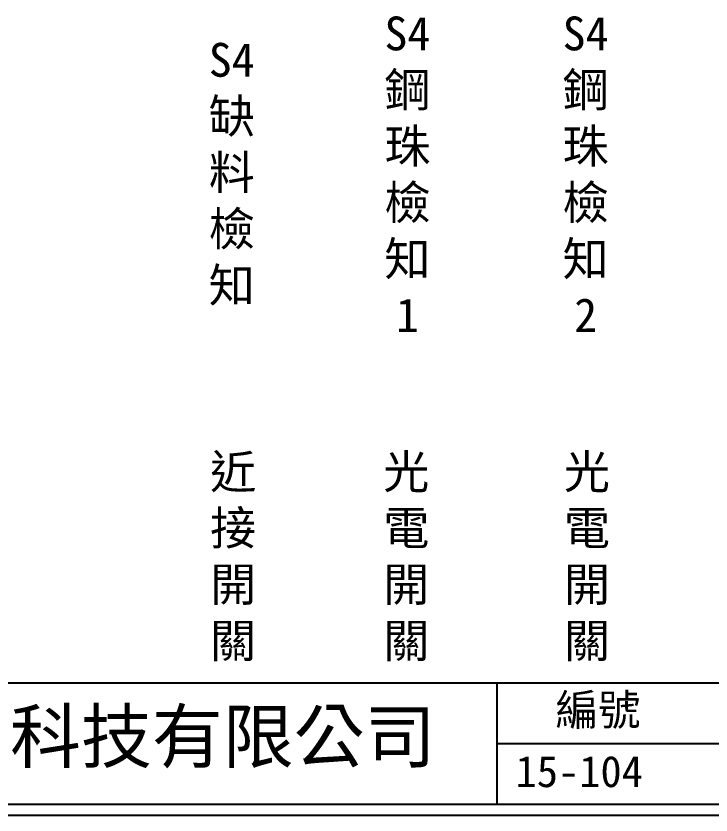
# Model space of a CAD drawing. Extents: x 275 to 562, y 265 to 469.
# Drawn here: x 355.1 to 435.3, y 264.9 to 357.2 of the extents above; entities that cross this region are included whole.
import ezdxf

# ---------------------------------------------------------------- set-up
doc = ezdxf.new("R2010")
doc.units = 0
doc.layers.add('圖框層', color=7, linetype='CONTINUOUS')
doc.layers.add('標尺寸層', color=3, linetype='CONTINUOUS')
doc.styles.add('CNS', font='romanc.shx', dxfattribs={"bigfont": 'chineset.shx'})
doc.styles.add('STSL', font='kaiu.ttf')

msp = doc.modelspace()

# ---------------------------------------------------------------- linework, layer by layer
at = {"layer": '圖框層', "color": 7}
for p, q in [((276.148, 280.195), (560.648, 280.195)), ((410.648, 266.195), (410.648, 280.195)), ((410.648, 273.195), (560.648, 273.195)), ((276.148, 266.195), (560.648, 266.195)), ((274.898, 264.945), (561.898, 264.945))]:
    msp.add_line(p, q, dxfattribs=at)

# ---------------------------------------------------------------- texts
at = {"layer": '圖框層', "color": 4, "style": 'STSL'}
for s, height, p in [('編號', 3.6, (417.363, 275.282)), ('泓陞自動化科技有限公司', 6, (313.501, 271.022)), ('15-104', 3.6, (412.761, 268.169))]:
    msp.add_text(s, height=height, dxfattribs=at).set_placement(p)
at = {"layer": '標尺寸層', "color": 7, "char_height": 3.9, "width": 4.96081, "attachment_point": 5, "style": 'CNS'}
for s, insert in [('{\\fDFKai-SB|b0|i0|c136|p65;S4鋼珠檢知1}', (400.281, 338.884)), ('{\\fDFKai-SB|b0|i0|c136|p65;S4鋼珠檢知2}', (420.843, 338.884)), ('{\\fDFKai-SB|b0|i0|c136|p65;S4缺料檢知}', (380.006, 338.884)), ('{\\fDFKai-SB|b0|i0|c136|p65;近接開關}', (380.166, 294.598)), ('{\\fDFKai-SB|b0|i0|c136|p65;光電開關}', (400.152, 294.598)), ('{\\fDFKai-SB|b0|i0|c136|p65;光電開關}', (421.002, 294.598))]:
    msp.add_mtext(s, dxfattribs=dict(at, insert=insert))

doc.saveas('drawing.dxf')
